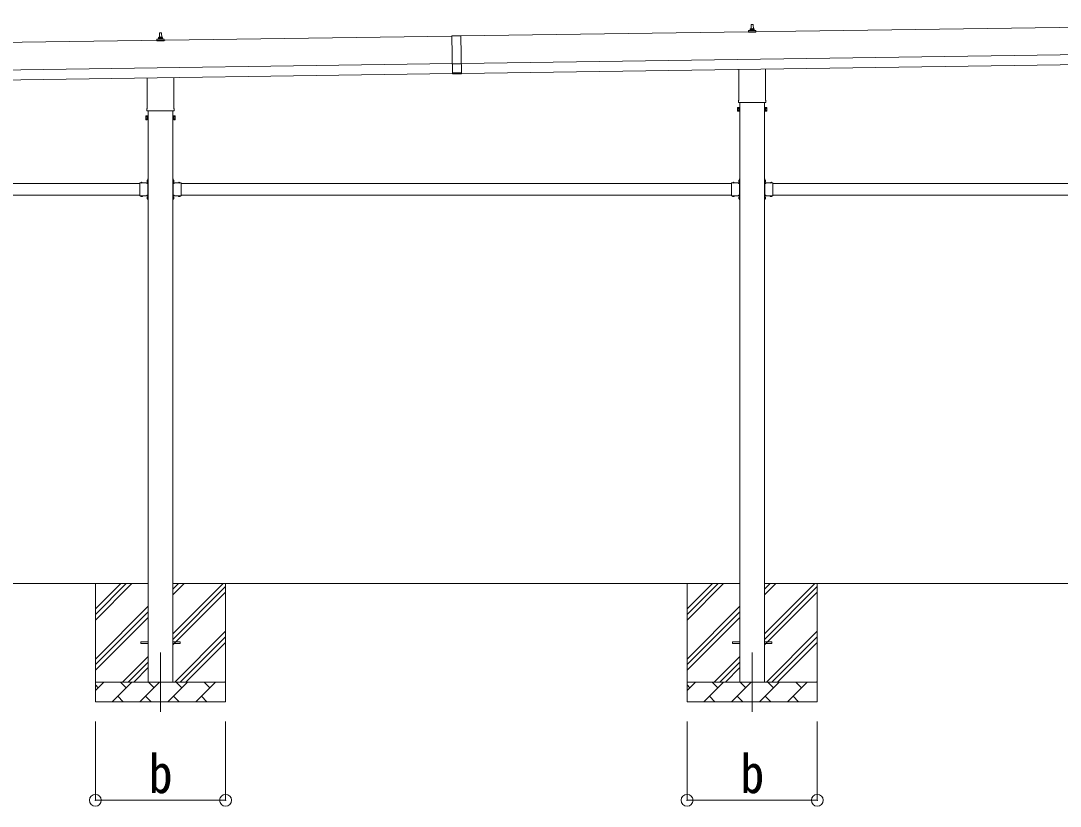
# Model space of a CAD drawing. Units: millimetres at full size, sheet at 1:60; details may follow other scales. Extents: x -16864 to 16864, y -11640 to 11640.
# Drawn here: x 81 to 5351, y -7976 to -3994 of the extents above; entities that cross this region are included whole.
import ezdxf
from ezdxf.enums import TextEntityAlignment as Align

# ---------------------------------------------------------------- set-up
doc = ezdxf.new("R2010")
doc.units = ezdxf.units.MM
doc.header["$LTSCALE"] = 60
doc.header["$PDMODE"] = 32
doc.header["$PDSIZE"] = 60
doc.linetypes.add('CHAIN1', pattern=[8, 5, -1, 1, -1])
doc.linetypes.add('USER3', pattern=[4, 3, -1])
for name, color, linetype, lineweight in [('0-1_Defpoints', 7, 'CHAIN1', 9), ('0-2_TEXT1', 4, 'Continuous', 9), ('0-3_SHAPE', 7, 'Continuous', 9), ('0-8_TABLE1', 6, 'Continuous', 9)]:
    doc.layers.add(name, color=color, linetype=linetype, lineweight=lineweight)
doc.styles.add('ＭＳ ゴシック', font='')
doc.styles.get('ＭＳ ゴシック').set_extended_font_data('MS Gothic')

msp = doc.modelspace()

# ---------------------------------------------------------------- linework, layer by layer
at = {"layer": '0-1_Defpoints'}
for p, q in [((789.53, -7196.68), (789.53, -7545.68)), ((3789.53, -7196.68), (3789.53, -7545.68))]:
    msp.add_line(p, q, dxfattribs=at)
at = {"layer": '0-2_TEXT1'}
for p, q in [((7677.22, -3994.02), (2312.27, -4070.66)), ((783.83, -4079.56), (784.56, -4056.04)), ((785.56, -4055.06), (794.11, -4055.06)), ((795.11, -4056.04), (795.83, -4079.56)), ((3771.58, -4052.2), (3771.58, -4044.49)), ((3808.08, -4052.2), (3771.58, -4052.2)), ((3771.96, -4043.7), (3807.7, -4043.7)), ((3772.35, -4043.52), (3779.07, -4041.89)), ((3779.45, -4041.7), (3800.21, -4041.7)), ((3779.83, -4040.92), (3779.83, -4036.7)), ((3780.83, -4036.7), (3798.83, -4036.7)), ((3783.83, -4036.7), (3784.56, -4013.18)), ((3785.56, -4012.2), (3794.11, -4012.2)), ((3795.11, -4013.18), (3795.83, -4036.7)), ((3799.83, -4040.92), (3799.83, -4036.7)), ((3807.32, -4043.52), (3800.6, -4041.89)), ((3808.08, -4052.2), (3808.08, -4044.49)), ((2267.27, -4071.3), (-3097.68, -4147.94)), ((771.58, -4095.06), (771.58, -4087.35)), ((808.08, -4095.06), (771.58, -4095.06)), ((771.96, -4086.56), (807.7, -4086.56)), ((772.35, -4086.38), (779.07, -4084.75)), ((779.45, -4084.56), (800.21, -4084.56)), ((779.83, -4083.77), (779.83, -4079.56)), ((780.83, -4079.56), (798.83, -4079.56)), ((799.83, -4083.77), (799.83, -4079.56)), ((807.32, -4086.38), (800.6, -4084.75)), ((808.08, -4095.06), (808.08, -4087.35)), ((2267.26, -4070.3), (2312.26, -4069.66)), ((2267.26, -4070.3), (2270.01, -4262.78)), ((2312.27, -4070.66), (2267.27, -4071.3)), ((2312.26, -4069.66), (2315.01, -4262.14)), ((2314.27, -4210.64), (7679.22, -4134)), ((-3095.68, -4287.93), (2269.27, -4211.29)), ((2314.28, -4211.64), (2269.29, -4212.29)), ((2314.98, -4260.64), (7679.94, -4184)), ((-3094.96, -4337.92), (2269.99, -4261.28)), ((2314.93, -4257.14), (2269.94, -4257.78)), ((2315.01, -4262.14), (2270.01, -4262.78)), ((3721.23, -4396.19), (3721.23, -4240.55)), ((3857.83, -4238.6), (3857.83, -4396.19)), ((721.23, -4439.05), (721.23, -4283.41)), ((857.83, -4281.46), (857.83, -4439.05)), ((3719.53, -4404.96), (3719.53, -4399.46)), ((3857.46, -4408.46), (3721.59, -4408.46)), ((3727.03, -4408.46), (3727.03, -7346.68)), ((3852.03, -7346.68), (3852.03, -4408.46)), ((3859.53, -4399.46), (3859.53, -4404.96)), ((715.53, -4477.32), (716.28, -4476.01)), ((715.53, -4477.32), (715.53, -4494.32)), ((719.53, -4447.82), (719.53, -4442.32)), ((857.46, -4451.32), (721.59, -4451.32)), ((727.03, -4451.32), (727.03, -7346.68)), ((852.03, -7346.68), (852.03, -4451.32)), ((859.53, -4442.32), (859.53, -4447.82)), ((863.53, -4477.32), (862.77, -4476.01)), ((863.53, -4477.32), (863.53, -4494.32)), ((3715.53, -4434.46), (3716.28, -4433.15)), ((3715.53, -4434.46), (3715.53, -4451.46)), ((3715.53, -4451.46), (3716.28, -4452.78)), ((3722.53, -4438.06), (3716.28, -4438.06)), ((3722.53, -4447.87), (3716.28, -4447.87)), ((3722.53, -4452.78), (3716.28, -4452.78)), ((3725.03, -4452.16), (3722.53, -4452.16)), ((3854.03, -4452.16), (3856.53, -4452.16)), ((3856.53, -4438.06), (3862.77, -4438.06)), ((3856.53, -4447.87), (3862.77, -4447.87)), ((3856.53, -4452.78), (3862.77, -4452.78)), ((3863.53, -4434.46), (3862.77, -4433.15)), ((3863.53, -4451.46), (3862.77, -4452.78)), ((3863.53, -4434.46), (3863.53, -4451.46)), ((715.53, -4494.32), (716.28, -4495.63)), ((722.53, -4480.91), (716.28, -4480.91)), ((722.53, -4490.73), (716.28, -4490.73)), ((722.53, -4495.63), (716.28, -4495.63)), ((725.03, -4495.02), (722.53, -4495.02)), ((854.03, -4495.02), (856.53, -4495.02)), ((856.53, -4480.91), (862.77, -4480.91)), ((856.53, -4490.73), (862.77, -4490.73)), ((856.53, -4495.63), (862.77, -4495.63)), ((863.53, -4494.32), (862.77, -4495.63)), ((725.03, -4795.68), (727.03, -4795.68)), ((725.03, -4795.68), (725.03, -4815.68)), ((727.03, -4795.68), (727.03, -4815.68)), ((854.03, -4795.68), (852.03, -4795.68)), ((852.03, -4795.68), (852.03, -4815.68)), ((854.03, -4795.68), (854.03, -4815.68)), ((3725.03, -4795.68), (3727.03, -4795.68)), ((3725.03, -4795.68), (3725.03, -4815.68)), ((3727.03, -4795.68), (3727.03, -4815.68)), ((3854.03, -4795.68), (3852.03, -4795.68)), ((3852.03, -4795.68), (3852.03, -4815.68)), ((3854.03, -4795.68), (3854.03, -4815.68)), ((-2105.97, -4818.68), (685.03, -4818.68)), ((685.03, -4815.68), (685.03, -4881.68)), ((685.03, -4815.68), (725.03, -4815.68)), ((688.13, -4815.17), (688.13, -4815.68)), ((688.13, -4815.68), (699.93, -4815.68)), ((721.03, -4818.68), (726.53, -4818.68)), ((724.52, -4799.78), (725.03, -4799.78)), ((725.03, -4799.78), (725.03, -4811.58)), ((727.03, -4802.68), (725.03, -4802.68)), ((727.03, -4808.68), (725.03, -4808.68)), ((725.03, -4819.68), (725.03, -4877.68)), ((726.53, -4818.68), (726.53, -4878.68)), ((852.03, -4802.68), (854.03, -4802.68)), ((852.03, -4808.68), (854.03, -4808.68)), ((858.03, -4818.68), (852.53, -4818.68)), ((852.53, -4818.68), (852.53, -4878.68)), ((854.53, -4799.78), (854.03, -4799.78)), ((854.03, -4799.78), (854.03, -4811.58)), ((894.03, -4815.68), (854.03, -4815.68)), ((854.03, -4819.68), (854.03, -4877.68)), ((890.93, -4815.68), (879.13, -4815.68)), ((890.93, -4815.17), (890.93, -4815.68)), ((894.03, -4815.68), (894.03, -4881.68)), ((894.03, -4818.68), (3685.03, -4818.68)), ((3685.03, -4815.68), (3685.03, -4881.68)), ((3685.03, -4815.68), (3725.03, -4815.68)), ((3688.13, -4815.17), (3688.13, -4815.68)), ((3688.13, -4815.68), (3699.93, -4815.68)), ((3721.03, -4818.68), (3726.53, -4818.68)), ((3724.52, -4799.78), (3725.03, -4799.78)), ((3725.03, -4799.78), (3725.03, -4811.58)), ((3727.03, -4802.68), (3725.03, -4802.68)), ((3727.03, -4808.68), (3725.03, -4808.68)), ((3725.03, -4819.68), (3725.03, -4877.68)), ((3726.53, -4818.68), (3726.53, -4878.68)), ((3852.03, -4802.68), (3854.03, -4802.68)), ((3852.03, -4808.68), (3854.03, -4808.68)), ((3858.03, -4818.68), (3852.53, -4818.68)), ((3852.53, -4818.68), (3852.53, -4878.68)), ((3854.53, -4799.78), (3854.03, -4799.78)), ((3854.03, -4799.78), (3854.03, -4811.58)), ((3894.03, -4815.68), (3854.03, -4815.68)), ((3854.03, -4819.68), (3854.03, -4877.68)), ((3890.93, -4815.68), (3879.13, -4815.68)), ((3890.93, -4815.17), (3890.93, -4815.68)), ((3894.03, -4815.68), (3894.03, -4881.68)), ((3894.03, -4818.68), (6685.03, -4818.68)), ((-2105.97, -4878.68), (685.03, -4878.68)), ((685.03, -4881.68), (725.03, -4881.68)), ((688.13, -4882.19), (688.13, -4881.68)), ((688.13, -4881.68), (699.93, -4881.68)), ((721.03, -4878.68), (726.53, -4878.68)), ((725.03, -4879.68), (721.03, -4879.68)), ((724.52, -4885.78), (725.03, -4885.78)), ((725.03, -4881.68), (725.03, -4901.68)), ((725.03, -4885.78), (725.03, -4897.58)), ((727.03, -4888.68), (725.03, -4888.68)), ((727.03, -4894.68), (725.03, -4894.68)), ((727.03, -4881.68), (727.03, -4901.68)), ((852.03, -4881.68), (852.03, -4901.68)), ((852.03, -4888.68), (854.03, -4888.68)), ((852.03, -4894.68), (854.03, -4894.68)), ((858.03, -4878.68), (852.53, -4878.68)), ((854.03, -4879.68), (858.03, -4879.68)), ((854.03, -4881.68), (854.03, -4901.68)), ((894.03, -4881.68), (854.03, -4881.68)), ((854.53, -4885.78), (854.03, -4885.78)), ((854.03, -4885.78), (854.03, -4897.58)), ((890.93, -4881.68), (879.13, -4881.68)), ((890.93, -4882.19), (890.93, -4881.68)), ((894.03, -4878.68), (3685.03, -4878.68)), ((3685.03, -4881.68), (3725.03, -4881.68)), ((3688.13, -4882.19), (3688.13, -4881.68)), ((3688.13, -4881.68), (3699.93, -4881.68)), ((3721.03, -4878.68), (3726.53, -4878.68)), ((3725.03, -4879.68), (3721.03, -4879.68)), ((3724.52, -4885.78), (3725.03, -4885.78)), ((3725.03, -4881.68), (3725.03, -4901.68)), ((3725.03, -4885.78), (3725.03, -4897.58)), ((3727.03, -4888.68), (3725.03, -4888.68)), ((3727.03, -4894.68), (3725.03, -4894.68)), ((3727.03, -4881.68), (3727.03, -4901.68)), ((3852.03, -4881.68), (3852.03, -4901.68)), ((3852.03, -4888.68), (3854.03, -4888.68)), ((3852.03, -4894.68), (3854.03, -4894.68)), ((3858.03, -4878.68), (3852.53, -4878.68)), ((3854.03, -4879.68), (3858.03, -4879.68)), ((3854.03, -4881.68), (3854.03, -4901.68)), ((3894.03, -4881.68), (3854.03, -4881.68)), ((3854.53, -4885.78), (3854.03, -4885.78)), ((3854.03, -4885.78), (3854.03, -4897.58)), ((3890.93, -4881.68), (3879.13, -4881.68)), ((3890.93, -4882.19), (3890.93, -4881.68)), ((3894.03, -4878.68), (6685.03, -4878.68)), ((725.03, -4901.68), (727.03, -4901.68)), ((854.03, -4901.68), (852.03, -4901.68)), ((3725.03, -4901.68), (3727.03, -4901.68)), ((3854.03, -4901.68), (3852.03, -4901.68)), ((689.53, -7142.18), (727.03, -7142.18)), ((689.53, -7151.18), (689.53, -7142.18)), ((689.53, -7142.18), (727.03, -7142.18)), ((689.53, -7151.18), (689.53, -7142.18)), ((689.53, -7151.18), (727.03, -7151.18)), ((689.53, -7151.18), (727.03, -7151.18)), ((852.03, -7142.18), (889.53, -7142.18)), ((852.03, -7142.18), (889.53, -7142.18)), ((852.03, -7151.18), (889.53, -7151.18)), ((852.03, -7151.18), (889.53, -7151.18)), ((889.53, -7151.18), (889.53, -7142.18)), ((889.53, -7151.18), (889.53, -7142.18)), ((3689.53, -7142.18), (3727.03, -7142.18)), ((3689.53, -7151.18), (3689.53, -7142.18)), ((3689.53, -7142.18), (3727.03, -7142.18)), ((3689.53, -7151.18), (3689.53, -7142.18)), ((3689.53, -7151.18), (3727.03, -7151.18)), ((3689.53, -7151.18), (3727.03, -7151.18)), ((3852.03, -7142.18), (3889.53, -7142.18)), ((3852.03, -7142.18), (3889.53, -7142.18)), ((3852.03, -7151.18), (3889.53, -7151.18)), ((3852.03, -7151.18), (3889.53, -7151.18)), ((3889.53, -7151.18), (3889.53, -7142.18)), ((3889.53, -7151.18), (3889.53, -7142.18))]:
    msp.add_line(p, q, dxfattribs=at)
for points in [[(722.53, -4495.63), (722.53, -4476.01), (716.28, -4476.01)], [(722.53, -4495.02), (722.53, -4476.62), (725.03, -4476.62)], [(856.53, -4495.02), (856.53, -4476.62), (854.03, -4476.62)], [(856.53, -4495.63), (856.53, -4476.01), (862.77, -4476.01)], [(3722.53, -4452.78), (3722.53, -4433.15), (3716.28, -4433.15)], [(3722.53, -4452.16), (3722.53, -4433.76), (3725.03, -4433.76)], [(3856.53, -4452.16), (3856.53, -4433.76), (3854.03, -4433.76)], [(3856.53, -4452.78), (3856.53, -4433.15), (3862.77, -4433.15)], [(688.13, -4815.17), (699.93, -4815.17), (699.93, -4815.68)], [(725.03, -4819.68), (721.03, -4819.68), (721.03, -4817.68), (725.03, -4817.68)], [(724.52, -4799.78), (724.52, -4811.58), (725.03, -4811.58)], [(854.53, -4799.78), (854.53, -4811.58), (854.03, -4811.58)], [(854.03, -4819.68), (858.03, -4819.68), (858.03, -4817.68), (854.03, -4817.68)], [(890.93, -4815.17), (879.13, -4815.17), (879.13, -4815.68)], [(3688.13, -4815.17), (3699.93, -4815.17), (3699.93, -4815.68)], [(3725.03, -4819.68), (3721.03, -4819.68), (3721.03, -4817.68), (3725.03, -4817.68)], [(3724.52, -4799.78), (3724.52, -4811.58), (3725.03, -4811.58)], [(3854.53, -4799.78), (3854.53, -4811.58), (3854.03, -4811.58)], [(3854.03, -4819.68), (3858.03, -4819.68), (3858.03, -4817.68), (3854.03, -4817.68)], [(3890.93, -4815.17), (3879.13, -4815.17), (3879.13, -4815.68)], [(688.13, -4882.19), (699.93, -4882.19), (699.93, -4881.68)], [(725.03, -4877.68), (721.03, -4877.68), (721.03, -4879.68)], [(724.52, -4885.78), (724.52, -4897.58), (725.03, -4897.58)], [(854.03, -4877.68), (858.03, -4877.68), (858.03, -4879.68)], [(854.53, -4885.78), (854.53, -4897.58), (854.03, -4897.58)], [(890.93, -4882.19), (879.13, -4882.19), (879.13, -4881.68)], [(3688.13, -4882.19), (3699.93, -4882.19), (3699.93, -4881.68)], [(3725.03, -4877.68), (3721.03, -4877.68), (3721.03, -4879.68)], [(3724.52, -4885.78), (3724.52, -4897.58), (3725.03, -4897.58)], [(3854.03, -4877.68), (3858.03, -4877.68), (3858.03, -4879.68)], [(3854.53, -4885.78), (3854.53, -4897.58), (3854.03, -4897.58)], [(3890.93, -4882.19), (3879.13, -4882.19), (3879.13, -4881.68)]]:
    msp.add_lwpolyline(points, dxfattribs=at)
for points in [[(725.03, -4496.32), (725.03, -4475.32), (727.03, -4475.32), (727.03, -4496.32)], [(854.03, -4496.32), (854.03, -4475.32), (852.03, -4475.32), (852.03, -4496.32)], [(3725.03, -4453.46), (3725.03, -4432.46), (3727.03, -4432.46), (3727.03, -4453.46)], [(3854.03, -4453.46), (3854.03, -4432.46), (3852.03, -4432.46), (3852.03, -4453.46)]]:
    msp.add_lwpolyline(points, close=True, dxfattribs=at)
at = {"layer": '0-2_TEXT1', "linetype": 'USER3'}
for points in [[(691.53, -4813.07), (692.88, -4815.84), (694.03, -4816.45)], [(696.53, -4813.07), (695.17, -4815.84), (694.03, -4816.45)], [(722.41, -4803.18), (725.19, -4804.53), (725.8, -4805.68)], [(722.41, -4808.18), (725.19, -4806.82), (725.8, -4805.68)], [(856.64, -4803.18), (853.86, -4804.53), (853.25, -4805.68)], [(856.64, -4808.18), (853.86, -4806.82), (853.25, -4805.68)], [(882.53, -4813.07), (883.88, -4815.84), (885.03, -4816.45)], [(887.53, -4813.07), (886.17, -4815.84), (885.03, -4816.45)], [(3691.53, -4813.07), (3692.88, -4815.84), (3694.03, -4816.45)], [(3696.53, -4813.07), (3695.17, -4815.84), (3694.03, -4816.45)], [(3722.41, -4803.18), (3725.19, -4804.53), (3725.8, -4805.68)], [(3722.41, -4808.18), (3725.19, -4806.82), (3725.8, -4805.68)], [(3856.64, -4803.18), (3853.86, -4804.53), (3853.25, -4805.68)], [(3856.64, -4808.18), (3853.86, -4806.82), (3853.25, -4805.68)], [(3882.53, -4813.07), (3883.88, -4815.84), (3885.03, -4816.45)], [(3887.53, -4813.07), (3886.17, -4815.84), (3885.03, -4816.45)], [(691.53, -4884.29), (692.88, -4881.51), (694.03, -4880.9)], [(696.53, -4884.29), (695.17, -4881.51), (694.03, -4880.9)], [(722.41, -4889.18), (725.19, -4890.53), (725.8, -4891.68)], [(722.41, -4894.18), (725.19, -4892.82), (725.8, -4891.68)], [(856.64, -4889.18), (853.86, -4890.53), (853.25, -4891.68)], [(856.64, -4894.18), (853.86, -4892.82), (853.25, -4891.68)], [(882.53, -4884.29), (883.88, -4881.51), (885.03, -4880.9)], [(887.53, -4884.29), (886.17, -4881.51), (885.03, -4880.9)], [(3691.53, -4884.29), (3692.88, -4881.51), (3694.03, -4880.9)], [(3696.53, -4884.29), (3695.17, -4881.51), (3694.03, -4880.9)], [(3722.41, -4889.18), (3725.19, -4890.53), (3725.8, -4891.68)], [(3722.41, -4894.18), (3725.19, -4892.82), (3725.8, -4891.68)], [(3856.64, -4889.18), (3853.86, -4890.53), (3853.25, -4891.68)], [(3856.64, -4894.18), (3853.86, -4892.82), (3853.25, -4891.68)], [(3882.53, -4884.29), (3883.88, -4881.51), (3885.03, -4880.9)], [(3887.53, -4884.29), (3886.17, -4881.51), (3885.03, -4880.9)]]:
    msp.add_lwpolyline(points, dxfattribs=at)
at = {"layer": '0-2_TEXT1'}
for centre, radius, start, end in [((785.56, -4056.06), 1, 90, 178.60509), ((794.11, -4056.06), 1, 1.39491, 90), ((3772.58, -4044.49), 1, 103.62699, 180), ((3778.83, -4040.92), 1, 283.62699, 0), ((3783.92, -4037.34), 4.13, 90, 171.17633), ((3780.83, -4037.7), 1, 90, 180), ((3785.56, -4013.2), 1, 90, 178.60509), ((3793.17, -4036.7), 4.83, 133.60282, 180), ((3786.5, -4036.7), 4.83, 0, 46.39718), ((3794.11, -4013.2), 1, 1.39491, 90), ((3795.75, -4037.34), 4.13, 8.82367, 90), ((3798.83, -4037.7), 1, 0, 90), ((3800.83, -4040.92), 1, 180, 256.37301), ((3807.08, -4044.49), 1, 0, 76.37301), ((772.58, -4087.35), 1, 103.62699, 180), ((778.83, -4083.77), 1, 283.62699, 0), ((783.92, -4080.2), 4.13, 90, 171.17633), ((780.83, -4080.56), 1, 90, 180), ((793.17, -4079.56), 4.83, 133.60282, 180), ((786.5, -4079.56), 4.83, 0, 46.39718), ((795.75, -4080.2), 4.13, 8.82367, 90), ((798.83, -4080.56), 1, 0, 90), ((800.83, -4083.77), 1, 180, 256.37301), ((807.08, -4087.35), 1, 0, 76.37301), ((3723.53, -4399.46), 4, 125.09963, 180), ((3723.53, -4404.96), 4, 180, 194.47751), ((3723.53, -4404.96), 4, 194.47751, 241.04498), ((3855.53, -4404.96), 4, 298.95502, 345.52249), ((3855.53, -4399.46), 4, 0, 54.90037), ((3855.53, -4404.96), 4, 345.52249, 0), ((719.87, -4478.46), 4.34, 145.61575, 214.38425), ((723.53, -4442.32), 4, 125.09963, 180), ((723.53, -4447.82), 4, 180, 194.47751), ((723.53, -4447.82), 4, 194.47751, 241.04498), ((855.53, -4447.82), 4, 298.95502, 345.52249), ((855.53, -4442.32), 4, 0, 54.90037), ((855.53, -4447.82), 4, 345.52249, 0), ((859.18, -4478.46), 4.34, 325.61575, 34.38425), ((3719.87, -4435.6), 4.34, 145.61575, 214.38425), ((3731.77, -4442.96), 16.24, 162.41205, 197.58795), ((3719.87, -4450.32), 4.34, 145.61575, 214.38425), ((3847.28, -4442.96), 16.24, 342.41205, 17.58795), ((3859.18, -4435.6), 4.34, 325.61575, 34.38425), ((3859.18, -4450.32), 4.34, 325.61575, 34.38425), ((719.87, -4493.18), 4.34, 145.61575, 214.38425), ((731.77, -4485.82), 16.24, 162.41205, 197.58795), ((847.28, -4485.82), 16.24, 342.41205, 17.58795), ((859.18, -4493.18), 4.34, 325.61575, 34.38425), ((694.03, -4820.91), 8.23, 44.2189, 135.7811), ((730.26, -4805.68), 8.23, 134.2189, 225.7811), ((725.03, -4815.68), 2, 270, 0), ((854.03, -4815.68), 2, 180, 270), ((848.79, -4805.68), 8.23, 314.2189, 45.7811), ((885.03, -4820.91), 8.23, 44.2189, 135.7811), ((3694.03, -4820.91), 8.23, 44.2189, 135.7811), ((3730.26, -4805.68), 8.23, 134.2189, 225.7811), ((3725.03, -4815.68), 2, 270, 0), ((3854.03, -4815.68), 2, 180, 270), ((3848.79, -4805.68), 8.23, 314.2189, 45.7811), ((3885.03, -4820.91), 8.23, 44.2189, 135.7811), ((694.03, -4876.44), 8.23, 224.2189, 315.7811), ((730.26, -4891.68), 8.23, 134.2189, 225.7811), ((725.03, -4881.68), 2, 0, 90), ((854.03, -4881.68), 2, 90, 180), ((848.79, -4891.68), 8.23, 314.2189, 45.7811), ((885.03, -4876.44), 8.23, 224.2189, 315.7811), ((3694.03, -4876.44), 8.23, 224.2189, 315.7811), ((3730.26, -4891.68), 8.23, 134.2189, 225.7811), ((3725.03, -4881.68), 2, 0, 90), ((3854.03, -4881.68), 2, 90, 180), ((3848.79, -4891.68), 8.23, 314.2189, 45.7811), ((3885.03, -4876.44), 8.23, 224.2189, 315.7811)]:
    msp.add_arc(centre, radius, start, end, dxfattribs=at)
at = {"layer": '0-3_SHAPE'}
for p, q in [((727.03, -6846.68), (-2147.97, -6846.68)), ((459.53, -6846.68), (459.53, -7446.68)), ((459.53, -7031.73), (644.58, -6846.68)), ((459.53, -7003.44), (616.29, -6846.68)), ((459.53, -6975.16), (588.01, -6846.68)), ((852.03, -7101.78), (1107.12, -6846.68)), ((852.03, -6903.79), (909.13, -6846.68)), ((852.03, -6875.5), (880.85, -6846.68)), ((3727.03, -6846.68), (852.03, -6846.68)), ((1119.53, -6846.68), (1119.53, -7446.68)), ((3459.53, -6846.68), (3459.53, -7446.68)), ((3459.53, -7031.73), (3644.58, -6846.68)), ((3459.53, -7003.44), (3616.29, -6846.68)), ((3459.53, -6975.16), (3588.01, -6846.68)), ((3852.03, -7101.78), (4107.12, -6846.68)), ((3852.03, -6903.79), (3909.13, -6846.68)), ((3852.03, -6875.5), (3880.85, -6846.68)), ((6727.03, -6846.68), (3852.03, -6846.68)), ((4119.53, -6846.68), (4119.53, -7446.68)), ((852.03, -7130.06), (1119.53, -6862.56)), ((852.03, -7158.34), (1119.53, -6890.84)), ((3852.03, -7130.06), (4119.53, -6862.56)), ((3852.03, -7158.34), (4119.53, -6890.84)), ((459.53, -7229.72), (727.03, -6962.22)), ((459.53, -7258), (727.03, -6990.5)), ((3459.53, -7229.72), (3727.03, -6962.22)), ((3459.53, -7258), (3727.03, -6990.5)), ((459.53, -7286.29), (727.03, -7018.79)), ((3459.53, -7286.29), (3727.03, -7018.79)), ((861.68, -7346.68), (1119.53, -7088.83)), ((3861.68, -7346.68), (4119.53, -7088.83)), ((889.97, -7346.68), (1119.53, -7117.12)), ((918.25, -7346.68), (1119.53, -7145.4)), ((3889.97, -7346.68), (4119.53, -7117.12)), ((3918.25, -7346.68), (4119.53, -7145.4)), ((597.12, -7346.68), (727.03, -7216.78)), ((3597.12, -7346.68), (3727.03, -7216.78)), ((625.41, -7346.68), (727.03, -7245.06)), ((3625.41, -7346.68), (3727.03, -7245.06)), ((653.69, -7346.68), (727.03, -7273.34)), ((3653.69, -7346.68), (3727.03, -7273.34)), ((459.53, -7346.68), (1119.53, -7346.68)), ((459.53, -7389.57), (502.42, -7346.68)), ((473.87, -7375.23), (459.53, -7360.89)), ((543.84, -7446.68), (643.84, -7346.68)), ((615.29, -7375.23), (586.73, -7346.68)), ((685.26, -7446.68), (785.26, -7346.68)), ((756.71, -7375.23), (728.15, -7346.68)), ((826.68, -7446.68), (926.68, -7346.68)), ((898.13, -7375.23), (869.58, -7346.68)), ((968.1, -7446.68), (1068.1, -7346.68)), ((1039.55, -7375.23), (1011, -7346.68)), ((1116.24, -7346.68), (1119.53, -7343.39)), ((3459.53, -7346.68), (4119.53, -7346.68)), ((3459.53, -7389.57), (3502.42, -7346.68)), ((3473.87, -7375.23), (3459.53, -7360.89)), ((3543.84, -7446.68), (3643.84, -7346.68)), ((3615.29, -7375.23), (3586.73, -7346.68)), ((3685.26, -7446.68), (3785.26, -7346.68)), ((3756.71, -7375.23), (3728.15, -7346.68)), ((3826.68, -7446.68), (3926.68, -7346.68)), ((3898.13, -7375.23), (3869.58, -7346.68)), ((3968.1, -7446.68), (4068.1, -7346.68)), ((4039.55, -7375.23), (4011, -7346.68)), ((4116.24, -7346.68), (4119.53, -7343.39)), ((572.39, -7418.12), (600.95, -7446.68)), ((713.81, -7418.12), (742.37, -7446.68)), ((855.24, -7418.12), (883.79, -7446.68)), ((996.66, -7418.12), (1025.21, -7446.68)), ((3572.39, -7418.12), (3600.95, -7446.68)), ((3713.81, -7418.12), (3742.37, -7446.68)), ((3855.24, -7418.12), (3883.79, -7446.68)), ((3996.66, -7418.12), (4025.21, -7446.68)), ((1119.53, -7446.68), (459.53, -7446.68)), ((4119.53, -7446.68), (3459.53, -7446.68))]:
    msp.add_line(p, q, dxfattribs=at)
at = {"layer": '0-8_TABLE1'}
for p, q in [((459.53, -7945.68), (459.53, -7545.68)), ((1119.53, -7945.68), (1119.53, -7545.68)), ((3459.53, -7945.68), (3459.53, -7545.68)), ((4119.53, -7945.68), (4119.53, -7545.68)), ((459.53, -7945.68), (1119.53, -7945.68)), ((3459.53, -7945.68), (4119.53, -7945.68))]:
    msp.add_line(p, q, dxfattribs=at)
for p in [(459.53, -7945.68), (1119.53, -7945.68), (3459.53, -7945.68), (4119.53, -7945.68)]:
    msp.add_point(p, dxfattribs=at)

# ---------------------------------------------------------------- texts
at = {"layer": '0-8_TABLE1', "color": 7, "style": 'ＭＳ ゴシック', "width": 0.9}
for p in [(729.53, -7968.18), (3729.53, -7968.18)]:
    msp.add_text('b', height=197.9, dxfattribs=at).set_placement(p, align=Align.BOTTOM_LEFT)

doc.saveas('drawing.dxf')
